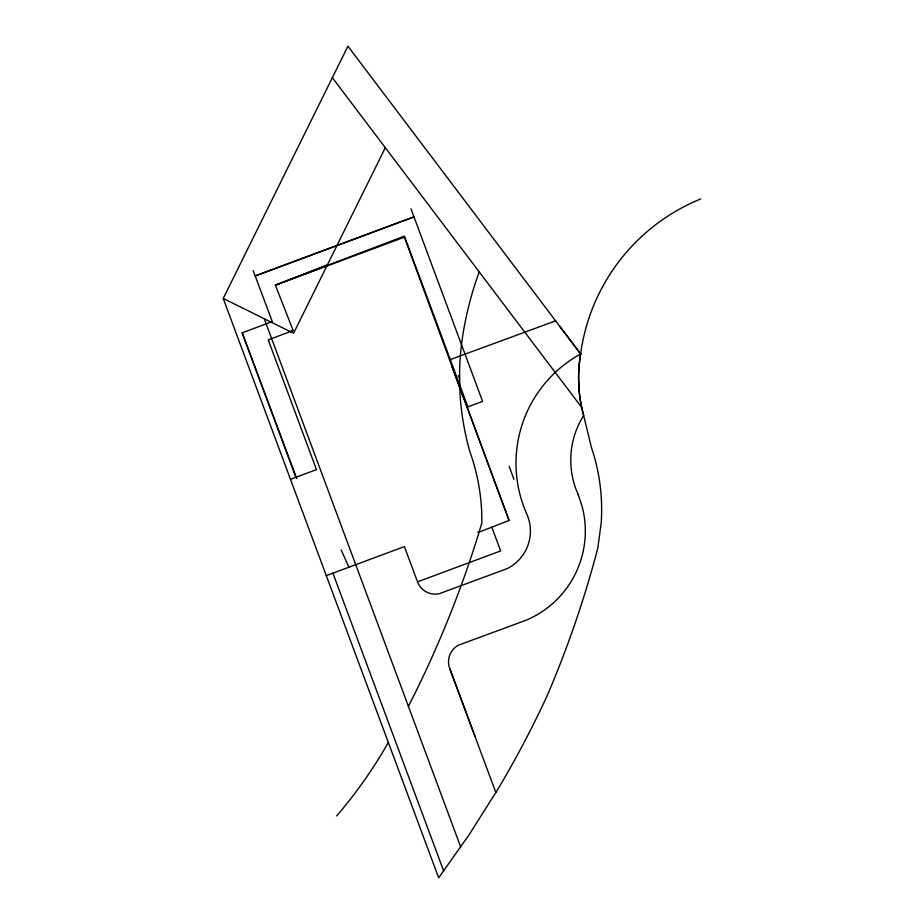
<?xml version="1.0" encoding="UTF-8"?>
<svg xmlns="http://www.w3.org/2000/svg" width="924" height="924" viewBox="0 0 924 924"><rect width="100%" height="100%" fill="white"/><g stroke="black" fill="none" stroke-linecap="round" stroke-linejoin="round"><path stroke-width="1.39" d="M559.494 325.999L580.642 353.892L579.949 358.477A146.8 146.8 0 0 0 578.609 376.934L578.817 386.197A146.8 146.8 0 0 0 580.988 404.585L591.441 447.528A194.213 194.213 0 0 1 601.201 522.903L597.805 548.151A1049.144 1049.144 0 0 1 583.333 598.302L579.325 610.718A1049.144 1049.144 0 0 1 552.067 684.095L546.996 696.119A1020.558 1020.558 0 0 1 497.551 789.777L469.253 834.557L438.669 877.8L223.227 298.464L347.921 46.2L580.63 353.961A140.806 140.806 0 0 0 578.597 379.729L579.105 390.055A140.806 140.806 0 0 0 583.679 415.477A83.795 83.795 0 0 0 575.594 488.172L578.158 494.559M385.308 147.713L293.601 333.241L223.227 298.464M388.334 742.446L385.828 746.835A468.145 468.145 0 0 1 336.625 815.961M290.402 331.658L293.151 330.526L275.375 285.17L327.442 264.772M479.071 532.12L509.055 520.443L457.322 380.434M295.876 477.292L242.169 332.859L272.291 321.575L253.176 270.559M293.151 330.526L268.226 339.87L316.482 469.623L290.471 479.29M463.455 397.551L404.4 237.191L275.375 285.17L404.4 236.151L467.879 406.849M580.642 353.892L580.053 354.111L580.63 353.973A195.518 195.345 -90 0 1 700.773 198.937M467.024 407.172L482.594 401.374L410.995 208.847M326.299 575.64L404.4 546.592L417.521 581.854A18.838 18.838 0 0 0 439.385 593.658L507.241 568.595A41.961 41.961 0 0 0 526.611 513.605A124.694 124.694 0 0 1 580.63 353.973M477.743 532.259L479.186 531.727M417.521 581.854L500.669 550.935L491.822 527.154M449.503 359.863L555.601 320.859M332.363 77.685L581.496 407.172M341.129 549.861L348.914 567.232M578.054 494.271L582.062 506.179A96.708 96.708 0 0 1 526.391 620.096L458.419 645.206A18.861 18.861 0 0 0 449.688 668.375L475.017 736.486M242.169 332.859L296.743 478.563M458.466 375.525L459.575 378.517M451.778 366.054L509.055 520.443M449.688 668.375L495.865 792.549M264.276 318.745L460.729 847.054M332.917 573.169L443.67 870.986M513.917 479.267L509.159 466.377M408.408 706.352A1078.227 1078.227 0 0 0 477.061 538.669L481.889 522.903L481.647 510.787A205.59 205.59 0 0 0 469.842 451.582A272.153 272.153 0 0 1 459.967 392.816L459.563 372.926A272.153 272.153 0 0 1 463.109 333.31A340.113 340.113 0 0 1 479.198 271.875M269.646 270.559L255.197 275.964L413.987 216.874L269.646 270.559"/></g></svg>
